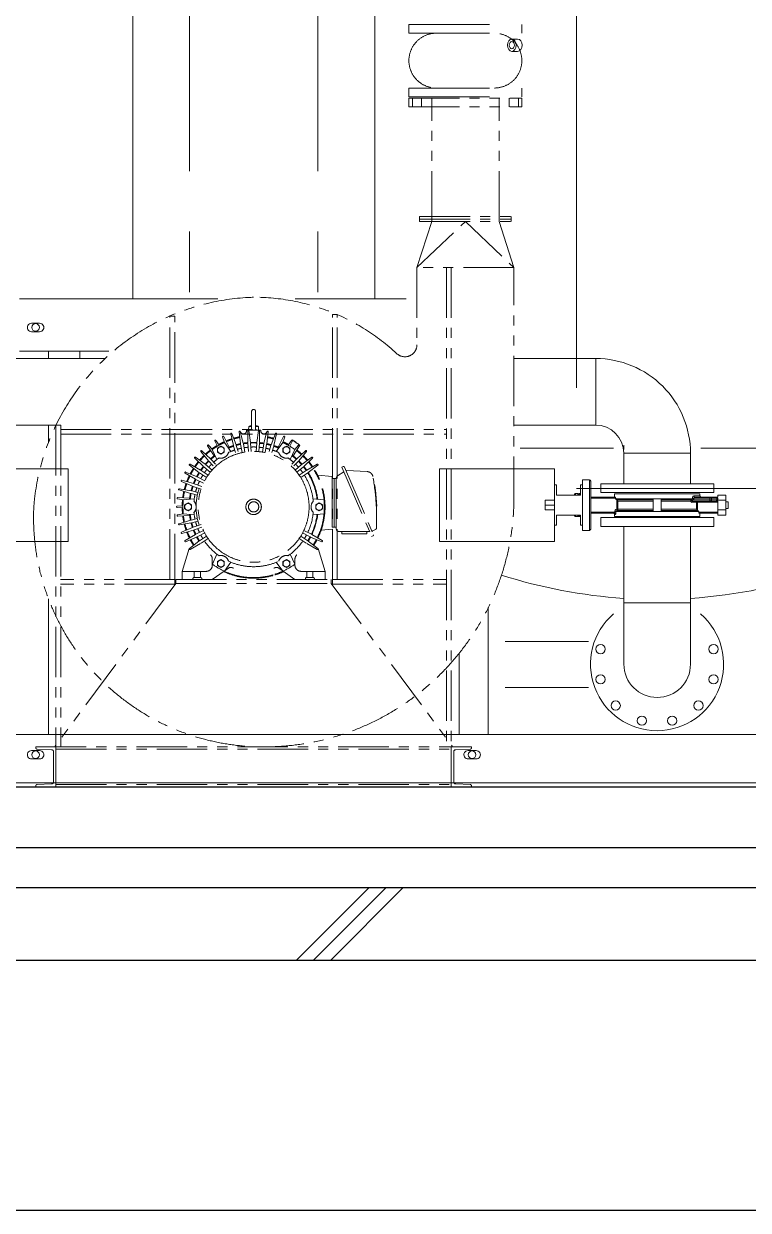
# Model space of a CAD drawing. Extents: x 0 to 160756, y 0 to 229247.
# Drawn here: x 56112 to 57908, y 109152 to 112096 of the extents above; entities that cross this region are included whole.
import ezdxf
from ezdxf.xclip import XClip

# ---------------------------------------------------------------- set-up
doc = ezdxf.new("R2010")
doc.units = 0
doc.header["$LTSCALE"] = 10
doc.header["$XCLIPFRAME"] = 2
for name, pattern in [('XCM7P30CDA$0$DASHEDX2', [1.5, 1, -0.5]), ('XCM7P30CDA$0$PHANTOM', [2.5, 1.25, -0.25, 0.25, -0.25, 0.25, -0.25]), ('XCM7P30CDA$0$PHANTOMX2', [5, 2.5, -0.5, 0.5, -0.5, 0.5, -0.5])]:
    doc.linetypes.add(name, pattern=pattern)
for name, color, linetype in [('XCM7P30CDA$0$50RCHATCH', 252, 'Continuous'), ('XCM7P30CDA$0$KABE1', 252, 'Continuous'), ('XCM7P30CDA$0$SUGATA3', 252, 'Continuous'), ('XCM7P30CDA$0$再生管路', 252, 'Continuous')]:
    doc.layers.add(name, color=color, linetype=linetype)
for name, color, linetype, lineweight in [('XCM7P30CDA$0$下方管路', 252, 'Continuous', 18), ('XCM7P30CDA$0$控制閥', 252, 'Continuous', 15), ('XCM7P30CDA$0$氣壓缸', 252, 'XCM7P30CDA$0$PHANTOMX2', 13), ('XCM7P30CDA$0$隔離網', 252, 'XCM7P30CDA$0$PHANTOMX2', 9), ('XCM7P30CDA$0$鼓風機', 252, 'Continuous', 13)]:
    doc.layers.add(name, color=color, linetype=linetype, lineweight=lineweight)

# ---------------------------------------------------------------- blocks, each defined once
blk = doc.blocks.new('XCM7P30CDA$0$A$C9a307472')
at = {"layer": 'XCM7P30CDA$0$50RCHATCH'}
for p, q in [((32502.1, 13920), (32682.1, 14100)), ((32544.5, 13920), (32724.5, 14100)), ((32586.9, 13920), (32766.9, 14100))]:
    blk.add_line(p, q, dxfattribs=at)
at = {"layer": 'XCM7P30CDA$0$KABE1', "linetype": 'Continuous'}
for p, q in [((48250, 14100), (29400, 14100)), ((34100, 13920), (30150, 13920))]:
    blk.add_line(p, q, dxfattribs=at)
at = {"layer": 'XCM7P30CDA$0$SUGATA3'}
for p, q in [((30010, 14200), (47615, 14200)), ((30150, 13300), (38450, 13300))]:
    blk.add_line(p, q, dxfattribs=at)
blk = doc.blocks.new('XCM7P30CDA$0$A$C834e8dec')
at = {"color": 7, "lineweight": 13}
for p, q in [((1480, 2277.8), (1480, 1210)), ((2080, 2277.8), (2080, 1210)), ((1691.2, 1211), (1199.3, 1211)), ((2157.6, 1211), (1882.6, 1211)), ((1249.3, 1150.5), (1229.3, 1150.5)), ((1249.3, 1129.5), (1229, 1129.5)), ((1420.9, 1081), (1199.3, 1081)), ((1271.4, 1081), (1271.4, 1063)), ((1349.3, 1081), (1349.3, 1063)), ((1271.4, 898), (1271.4, 855.2)), ((2440.6, 840.3), (2671.9, 840.3)), ((2888.2, 840.3), (3201.1, 840.3)), ((1271.4, 466.4), (1271.4, 130)), ((2361.5, 445.1), (2361.5, 130)), ((2289.4, 331.7), (2289.4, 130)), ((211.5, 130), (3349.3, 130)), ((1229.3, 90.5), (1249.3, 90.5)), ((2331.5, 90.5), (2311.5, 90.5)), ((1229.3, 69.5), (1249.5, 69.5)), ((2331.5, 69.5), (2311.3, 69.5)), ((209.3, 10), (3349.3, 10)), ((1780.4, 0), (209.3, 0)), ((1780.4, 0), (3349.3, 0))]:
    blk.add_line(p, q, dxfattribs=at)
at = {"color": 7, "lineweight": 13, "ltscale": 10}
for p, q in [((2434.4, 1855.6), (2420, 1855.6)), ((2420, 1825), (2434.4, 1825))]:
    blk.add_line(p, q, dxfattribs=at)
at = {"color": 7, "lineweight": 13}
for centre in [(1239.3, 1140), (1239.3, 80), (2321.5, 80)]:
    blk.add_circle(centre, 9.5, dxfattribs=at)
for centre, radius, start, end in [((1229.3, 1140), 10.5, 90, 271.13), ((1249.3, 1140), 10.5, 269.9921, 90), ((2780, 1725.3), 1260, 273.7542, 289.5263), ((2780, 1725.3), 1260, 252.1811, 266.2458), ((1229.3, 80), 10.5, 90, 270.0079), ((1249.3, 80), 10.5, 268.87, 90), ((2311.5, 80), 10.5, 90, 271.13), ((2331.5, 80), 10.5, 269.9921, 90)]:
    blk.add_arc(centre, radius, start, end, dxfattribs=at)
at = {"color": 7, "lineweight": 13, "ltscale": 10}
for major_axis, ratio in [((0, 15.3), 0.707912), ((0, 8.85), 0.708506)]:
    blk.add_ellipse((2420, 1840.3), major_axis=major_axis, ratio=ratio, dxfattribs=at)
blk.add_ellipse((2434.4, 1840.3), major_axis=(0, 15.3), ratio=0.707107, start_param=3.141593, end_param=6.283185, dxfattribs=at)
at = {"layer": 'XCM7P30CDA$0$下方管路', "color": 7, "lineweight": 13}
for p, q in [((1412, 1063), (1024.8, 1063)), ((2628, 1063), (2424.8, 1063)), ((2627.8, 1063), (2627.8, 898)), ((1290.1, 898), (1024.8, 898)), ((2628, 898), (2424.8, 898)), ((2697.6, 827.9), (2862.8, 827.9)), ((2697.6, 827.9), (2697.6, 752.2)), ((2697.8, 847.9), (2697.8, 837.5)), ((2862.8, 827.9), (2862.8, 752.2)), ((2640.4, 752.2), (2640.4, 730.2)), ((2920.4, 752.2), (2640.4, 752.2)), ((2920.4, 752.2), (2920.4, 730.2)), ((2920.4, 730.2), (2640.4, 730.2)), ((2640.4, 646.2), (2640.4, 668.2)), ((2920.4, 668.2), (2640.4, 668.2)), ((2920.4, 646.2), (2920.4, 668.2)), ((2920.4, 646.2), (2640.4, 646.2)), ((2697.9, 456.6), (2697.9, 646.2)), ((2862.9, 456.6), (2862.9, 646.2)), ((2697.9, 456.6), (2862.9, 456.6)), ((2697.9, 304.6), (2697.9, 456.6)), ((2862.9, 304.6), (2862.9, 456.6))]:
    blk.add_line(p, q, dxfattribs=at)
at = {"layer": 'XCM7P30CDA$0$下方管路', "color": 7, "linetype": 'Continuous', "lineweight": 13}
for p, q in [((2403.7, 361.2), (2609.8, 361.2)), ((2403.4, 247.2), (2609.8, 247.2))]:
    blk.add_line(p, q, dxfattribs=at)
at = {"layer": 'XCM7P30CDA$0$下方管路', "color": 7, "lineweight": 13}
for centre in [(2639.9, 342.1), (2920.1, 342.1), (2639.9, 267.1), (2920.1, 267.1), (2677.5, 202.1), (2882.5, 202.1), (2742.5, 164.5), (2817.5, 164.5)]:
    blk.add_circle(centre, 11.5, dxfattribs=at)
for centre, radius, start, end in [((2627.8, 828), 235, 359.9654, 90), ((2627.4, 827.9), 70.1, 0, 89.7201), ((2780, 304.6), 165, 130.8851, 49.1148), ((2780.4, 304.6), 82.5, 180, 0)]:
    blk.add_arc(centre, radius, start, end, dxfattribs=at)
at = {"layer": 'XCM7P30CDA$0$再生管路', "color": 7, "linetype": 'XCM7P30CDA$0$PHANTOMX2', "lineweight": 13, "ltscale": 30}
for p, q in [((1621, 2277.8), (1621, 1211)), ((1939, 2277.8), (1939, 1211))]:
    blk.add_line(p, q, dxfattribs=at)
at = {"layer": 'XCM7P30CDA$0$控制閥', "color": 7, "linetype": 'Continuous', "lineweight": 13}
for p, q in [((2525.4, 749.2), (2530.4, 749.2)), ((2525.4, 649.2), (2525.4, 749.2)), ((2530.4, 749.2), (2530.4, 724.2)), ((2590.4, 749.2), (2595.4, 749.2)), ((2590.4, 724.2), (2590.4, 749.2)), ((2595.4, 761.7), (2612.4, 761.7)), ((2595.4, 636.7), (2595.4, 761.7)), ((2612.4, 761.7), (2612.4, 636.7)), ((2615.4, 758.7), (2615.4, 639.7)), ((2525.4, 711.3), (2502.4, 711.3)), ((2502.4, 699.2), (2502.4, 711.3)), ((2530.4, 724.2), (2590.4, 724.2)), ((2575.4, 724.2), (2575.4, 725.7)), ((2577.3, 727.7), (2583.4, 727.7)), ((2577.4, 727.7), (2577.4, 724.2)), ((2583.4, 727.7), (2583.4, 724.2)), ((2585.4, 725.7), (2585.4, 724.2)), ((2587.3, 727.7), (2590.4, 727.7)), ((2587.4, 724.2), (2587.4, 727.7)), ((2615.4, 719.2), (2676.7, 719.2)), ((2677.4, 716.2), (2615.4, 716.2)), ((2674.4, 719.2), (2674.4, 727.2)), ((2674.4, 727.2), (2886.4, 727.2)), ((2677.4, 715.2), (2677.4, 716.2)), ((2677.4, 715.2), (2770.4, 715.2)), ((2770.4, 712.3), (2680, 712.3)), ((2680, 712.3), (2680.2, 712.2)), ((2680.2, 712.2), (2680.2, 689.1)), ((2683.1, 709.3), (2770.4, 709.3)), ((2683.1, 689.1), (2683.1, 709.3)), ((2770.4, 683.2), (2770.4, 715.2)), ((2790.4, 715.2), (2770.4, 715.2)), ((2790.4, 715.2), (2867.8, 715.2)), ((2790.4, 683.2), (2790.4, 715.2)), ((2865.2, 712.3), (2790.4, 712.3)), ((2790.4, 709.3), (2863.2, 709.3)), ((2867.8, 716.2), (2867.8, 715.2)), ((2871.1, 716.2), (2867.8, 716.2)), ((2871.1, 715.2), (2867.8, 715.2)), ((2911.9, 709.2), (2868.7, 709.2)), ((2870.2, 712.2), (2911.1, 712.2)), ((2886.3, 722.2), (2871.1, 722.2)), ((2911.1, 716.2), (2871.1, 716.2)), ((2871.1, 716.2), (2871.1, 715.2)), ((2873.7, 719.2), (2911.9, 719.2)), ((2880.6, 706.2), (2880.6, 709.2)), ((2886.4, 727.2), (2886.4, 722.2)), ((2911.1, 712.2), (2911.1, 716.2)), ((2914.9, 716.2), (2911.1, 716.2)), ((2914.9, 712.2), (2911.1, 712.2)), ((2911.9, 719.2), (2913.4, 719.2)), ((2913.4, 709.2), (2911.9, 709.2)), ((2913.4, 719.2), (2926.4, 719.2)), ((2926.4, 709.2), (2913.4, 709.2)), ((2914.9, 716.2), (2914.9, 712.2)), ((2927.9, 716.2), (2914.9, 716.2)), ((2914.9, 712.2), (2927.9, 712.2)), ((2926.4, 719.2), (2927.4, 719.2)), ((2927.4, 709.2), (2926.4, 709.2)), ((2927.4, 719.2), (2930.4, 719.2)), ((2930.4, 709.2), (2927.4, 709.2)), ((2927.9, 712.2), (2927.9, 716.2)), ((2930.4, 716.2), (2927.9, 716.2)), ((2927.9, 712.2), (2930.4, 712.2)), ((2930.2, 711.2), (2950.4, 711.2)), ((2930.4, 724.2), (2950.4, 724.2)), ((2930.4, 719.2), (2930.4, 724.2)), ((2930.4, 716.2), (2930.4, 712.2)), ((2930.4, 687.2), (2930.4, 709.2)), ((2950.4, 724.2), (2950.4, 711.2)), ((2950.4, 711.2), (2950.4, 687.2)), ((2950.4, 707.7), (2956.4, 707.7)), ((2956.4, 707.7), (2956.4, 690.7)), ((2502.4, 699.2), (2525.4, 699.2)), ((2502.4, 687.2), (2502.4, 699.2)), ((2525.4, 687.2), (2502.4, 687.2)), ((2615.4, 682.2), (2675.1, 682.2)), ((2673.6, 679.2), (2615.4, 679.2)), ((2675.1, 683.2), (2678, 683.2)), ((2675.1, 683.2), (2675.1, 682.2)), ((2675.1, 682.2), (2678, 682.2)), ((2678, 682.2), (2678, 683.2)), ((2770.4, 683.2), (2678, 683.2)), ((2680.2, 689.1), (2680.7, 686.2)), ((2680.2, 689.1), (2683.1, 689.1)), ((2680.7, 686.2), (2770.4, 686.2)), ((2770.4, 689.1), (2683.1, 689.1)), ((2790.4, 683.2), (2770.4, 683.2)), ((2877.7, 689.1), (2790.4, 689.1)), ((2790.4, 686.2), (2880.8, 686.2)), ((2883.4, 683.2), (2790.4, 683.2)), ((2866.1, 706.2), (2877.7, 706.2)), ((2877.7, 706.2), (2877.7, 689.1)), ((2880.6, 706.2), (2877.7, 706.2)), ((2930.4, 706.2), (2880.6, 706.2)), ((2880.6, 706.2), (2880.6, 686.2)), ((2880.8, 686.2), (2880.6, 686.2)), ((2883.4, 683.2), (2883.4, 682.2)), ((2883.4, 682.2), (2930.4, 682.2)), ((2930.4, 679.2), (2884.1, 679.2)), ((2886.4, 679.2), (2886.4, 671.2)), ((2950.4, 687.2), (2930.4, 687.2)), ((2930.4, 674.2), (2930.4, 687.2)), ((2956.4, 690.7), (2950.4, 690.7)), ((2950.4, 687.2), (2950.4, 674.2)), ((2530.4, 649.2), (2525.4, 649.2)), ((2530.4, 674.2), (2530.4, 649.2)), ((2590.4, 674.2), (2530.4, 674.2)), ((2575.4, 672.7), (2575.4, 674.2)), ((2583.4, 670.7), (2577.3, 670.7)), ((2577.4, 674.2), (2577.4, 670.7)), ((2583.4, 674.2), (2583.4, 670.7)), ((2585.4, 674.2), (2585.4, 672.7)), ((2590.4, 670.7), (2587.3, 670.7)), ((2587.4, 674.2), (2587.4, 670.7)), ((2590.4, 649.2), (2590.4, 674.2)), ((2595.4, 649.2), (2590.4, 649.2)), ((2674.4, 671.2), (2674.4, 676.2)), ((2886.4, 671.2), (2674.4, 671.2)), ((2674.5, 676.2), (2676.6, 676.2)), ((2950.4, 674.2), (2930.4, 674.2)), ((2612.4, 636.7), (2595.4, 636.7))]:
    blk.add_line(p, q, dxfattribs=at)
at = {"layer": 'XCM7P30CDA$0$控制閥', "color": 7, "linetype": 'Continuous', "lineweight": 13, "flags": 128}
for points in [[(2676.7, 719.2), (2676.9, 719.1), (2677.1, 718.5), (2677.3, 717.8), (2677.4, 716.8), (2677.4, 716.2)], [(2866.3, 710.8), (2868.4, 711.2), (2870.2, 712.2)], [(2867.8, 715.2), (2867.7, 714.5), (2867.3, 713.7)], [(2871.1, 722.2), (2869.9, 721.8), (2868.8, 720.5), (2868.1, 718.5), (2867.9, 717.4), (2867.8, 716.2)], [(2871.1, 715.2), (2870.9, 713.7), (2870.2, 712.2)], [(2913.4, 719.2), (2913.9, 719), (2914.4, 718.4), (2914.8, 717.4), (2914.9, 716.2)], [(2913.4, 709.2), (2913.9, 709.5), (2914.4, 710.1), (2914.8, 711.1), (2914.9, 712.2)], [(2926.4, 719.2), (2927, 719), (2927.5, 718.4), (2927.8, 717.4), (2927.9, 716.2)], [(2927.9, 712.2), (2927.8, 711.1), (2927.5, 710.1), (2927, 709.5), (2926.4, 709.2)], [(2676.6, 676.2), (2677.1, 676.7), (2677.5, 678), (2677.8, 679.9), (2678, 682.2)], [(2884.1, 679.2), (2883.9, 679.4), (2883.7, 679.9), (2883.5, 680.7), (2883.4, 681.6), (2883.4, 682.2)]]:
    blk.add_lwpolyline(points, dxfattribs=at)
at = {"layer": 'XCM7P30CDA$0$控制閥', "color": 7, "linetype": 'Continuous', "lineweight": 13}
for centre, radius, start, end in [((2612.4, 758.7), 3, 0, 89.9813), ((2577.4, 725.7), 2, 89.9821, 180), ((2583.4, 725.7), 2, 0, 89.9821), ((2587.4, 725.7), 2, 89.9821, 180), ((2680.4, 715.3), 3.03, 180.6596, 261.4071), ((2679.1, 708.2), 4.15, 15.3492, 74.433), ((2866.1, 709.5), 2.89, 106.8244, 183.7654), ((2867.2, 704.8), 6.09, 98.4154, 131.4422), ((2866.9, 709.9), 3.8, 189.5521, 258.0757), ((2864.7, 715.2), 2.99, 279.0146, 330.0301), ((2864.2, 710.4), 2.09, 9.6557, 62.2692), ((2868.9, 706.4), 2.8, 95.0606, 184.2936), ((2868.8, 712), 2.8, 206.576, 267.2847), ((2861.9, 699.6), 15.2, 56.571, 68.9746), ((2874, 722.1), 2.9, 177.6221, 263.5071), ((2874, 716.3), 2.95, 96.1126, 181.2946), ((2880.6, 706.3), 2.95, 91.0991, 181.0561), ((2889.4, 722.2), 3, 180.2364, 270), ((2914.6, 716.9), 3.55, 139.6093, 191.3691), ((2914.6, 711.5), 3.55, 168.6309, 220.3907), ((2927.4, 716.2), 3, 0, 90), ((2927.4, 712.2), 3, 270, 360), ((2671.4, 676.2), 3, 0.3949, 90), ((2672.2, 681.7), 2.86, 299.2949, 10.2195), ((2673.6, 676.3), 2.97, 359.4105, 89.3981), ((2681.1, 683.1), 6.06, 98.3505, 179.2134), ((2681.1, 683.1), 3.1, 96.1526, 177.7187), ((2680.2, 689.1), 2.95, 280.5602, 1.1522), ((2881.7, 690.3), 4.2, 195.745, 254.0373), ((2880.4, 683.2), 3.03, 0.6596, 81.4071), ((2577.4, 672.7), 2, 180, 269.9821), ((2583.4, 672.7), 2, 269.9821, 0), ((2587.4, 672.7), 2, 180, 269.9821), ((2612.4, 639.7), 3, 269.9813, 0)]:
    blk.add_arc(centre, radius, start, end, dxfattribs=at)
at = {"layer": 'XCM7P30CDA$0$氣壓缸', "color": 7, "lineweight": 13, "ltscale": 20}
for p, q in [((1320, 789.2), (1035, 789.2)), ((1320, 789.2), (1320, 609.2)), ((2240.4, 789.2), (2240.4, 609.2)), ((2240.4, 789.2), (2525.4, 789.2)), ((2525.4, 789.2), (2525.4, 609.2)), ((1320, 609.2), (1035, 609.2)), ((2240.4, 609.2), (2525.4, 609.2))]:
    blk.add_line(p, q, dxfattribs=at)
at = {"layer": 'XCM7P30CDA$0$隔離網', "color": 7, "lineweight": 13, "ltscale": 50}
for p, q in [((2580, 2240.3), (2580, 740.3)), ((2580, 740.3), (3560, 740.3))]:
    blk.add_line(p, q, dxfattribs=at)
at = {"layer": 'XCM7P30CDA$0$鼓風機', "color": 7, "linetype": 'XCM7P30CDA$0$DASHEDX2', "lineweight": 13, "ltscale": 20}
for p, q in [((2164.8, 1870), (2164.8, 1892)), ((2164.8, 1892), (2444.8, 1892)), ((2444.8, 1870), (2444.8, 1892)), ((2164.8, 1870), (2444.8, 1870)), ((2164.8, 1712), (2164.8, 1734)), ((2164.8, 1734), (2444.8, 1734)), ((2164.8, 1712), (2444.8, 1712)), ((2444.8, 1712), (2444.8, 1734))]:
    blk.add_line(p, q, dxfattribs=at)
at = {"layer": 'XCM7P30CDA$0$鼓風機', "color": 7, "linetype": 'XCM7P30CDA$0$PHANTOM', "lineweight": 13, "ltscale": 10}
for p, q in [((2164.8, 1709), (2444.8, 1709)), ((2164.8, 1709), (2164.8, 1687)), ((2173.3, 1709), (2173.3, 1687)), ((2196.3, 1709), (2196.3, 1687)), ((2221.3, 1687), (2221.3, 1709)), ((2388.3, 1687), (2388.3, 1709)), ((2413.3, 1709), (2413.3, 1687)), ((2436.3, 1709), (2436.3, 1687)), ((2444.8, 1709), (2444.8, 1687)), ((2164.8, 1687), (2444.8, 1687)), ((2221.3, 1403), (2221.3, 1687)), ((2388.3, 1403), (2388.3, 1687)), ((2191.3, 1415), (2418.3, 1415)), ((2191.3, 1403), (2191.3, 1415)), ((2418.3, 1403), (2418.3, 1415)), ((2221.3, 1403), (2184.8, 1289)), ((2184.8, 1289), (2304.8, 1403)), ((2191.3, 1409), (2418.3, 1409)), ((2191.3, 1403), (2418.3, 1403)), ((2304.8, 1403), (2424.8, 1289)), ((2388.3, 1403), (2424.8, 1289)), ((2424.8, 1289), (2184.8, 1289)), ((2257.8, 1289), (2257.8, 100)), ((2269.8, 1289), (2269.8, 100)), ((1572.4, 515), (1572.4, 1168.4)), ((1572.4, 1168.4), (1584.4, 1168.4)), ((1584.4, 503), (1584.4, 1168.4)), ((1975.3, 515), (1975.3, 1171.8)), ((1987.3, 1171.8), (1975.3, 1171.8)), ((1987.3, 515), (1987.3, 1171.8)), ((1774.8, 931.5), (1774.8, 887.7)), ((1784.8, 931.5), (1784.8, 887.7)), ((1289.8, 897.4), (1289.8, 100)), ((1289.8, 897.4), (1301.8, 897.4)), ((1301.8, 897.4), (1301.8, 100)), ((1301.8, 887), (2257.8, 887)), ((1762.4, 885.5), (1797.3, 885.5)), ((1762.4, 885.5), (1762.4, 883.9)), ((1765.1, 884), (1765.2, 854.3)), ((1767.3, 885.5), (1768.1, 894.5)), ((1774.8, 894.5), (1768.1, 894.5)), ((1768.1, 884.2), (1772.2, 854.8)), ((1791.5, 894.5), (1784.8, 894.5)), ((1791.6, 884.2), (1787.5, 854.8)), ((1792.3, 885.5), (1791.5, 894.5)), ((1794.5, 884), (1794.5, 854.3)), ((1797.3, 885.5), (1797.3, 883.9)), ((1301.8, 875), (2257.8, 875)), ((1683.7, 858.5), (1690.1, 845.5)), ((1686.3, 859.9), (1694.3, 848)), ((1702.8, 868.3), (1707.7, 854.7)), ((1705.6, 869.5), (1719.2, 843.1)), ((1707.8, 854.8), (1723.6, 832.4)), ((1723, 875.9), (1729.7, 846.9)), ((1725.8, 876.8), (1736.4, 849)), ((1743.8, 881.2), (1747.2, 851.6)), ((1746.7, 881.7), (1754.1, 852.9)), ((1812.9, 881.7), (1805.5, 852.9)), ((1815.8, 881.2), (1812.4, 851.6)), ((1833.8, 876.8), (1823.2, 849)), ((1836.7, 875.9), (1829.9, 846.9)), ((1851.9, 854.8), (1836.1, 832.4)), ((1854.1, 869.5), (1840.4, 843.1)), ((1856.8, 868.3), (1852, 854.7)), ((1873.3, 859.9), (1865.3, 848)), ((1875.9, 858.5), (1869.6, 845.5)), ((1885.3, 854.2), (1885.6, 854.9)), ((1648.9, 832.2), (1667.7, 809.2)), ((1651.1, 834.2), (1672.8, 814)), ((1665.8, 846.5), (1681.9, 821.5)), ((1668.2, 848.3), (1677.6, 837.3)), ((1677.4, 837.5), (1688.9, 812.4)), ((1690.1, 840.6), (1698.6, 845.5)), ((1690.1, 840.6), (1690.1, 830.8)), ((1690.1, 830.8), (1698.6, 825.9)), ((1698.6, 845.5), (1707.1, 840.6)), ((1698.6, 825.9), (1707.1, 830.8)), ((1707.1, 840.6), (1707.1, 830.8)), ((1734.8, 830.2), (1730.1, 845.5)), ((1741.5, 832.3), (1736.8, 847.6)), ((1751.3, 829.5), (1747.5, 850.2)), ((1758.2, 830.8), (1754.4, 851.4)), ((1766.7, 831.9), (1765.3, 852.8)), ((1773.7, 832.4), (1772.3, 853.3)), ((1785.9, 832.4), (1787.4, 853.3)), ((1792.9, 831.9), (1794.4, 852.8)), ((1801.4, 830.8), (1805.3, 851.4)), ((1808.3, 829.5), (1812.1, 850.2)), ((1818.1, 832.3), (1822.8, 847.6)), ((1824.8, 830.2), (1829.5, 845.5)), ((1861.1, 845.5), (1852.6, 840.6)), ((1852.6, 840.6), (1852.6, 830.8)), ((1861.1, 825.9), (1852.6, 830.8)), ((1869.6, 840.6), (1861.1, 845.5)), ((1869.6, 830.8), (1861.1, 825.9)), ((1869.6, 840.6), (1869.6, 830.8)), ((1882.2, 837.3), (1870.7, 812.4)), ((1893.8, 846.5), (1877.8, 821.5)), ((1891.4, 848.3), (1882.1, 837.3)), ((1908.6, 834.2), (1886.8, 814)), ((1910.7, 832.2), (1891.9, 809.2)), ((1620.6, 798), (1644.3, 780)), ((1622.3, 800.5), (1648.1, 785.9)), ((1633.8, 815.9), (1655.2, 795.3)), ((1635.7, 818.2), (1659.7, 800.7)), ((1676.9, 786.2), (1660.8, 799.7)), ((1679.8, 796.5), (1668.8, 808.1)), ((1684.9, 801.2), (1673.9, 812.9)), ((1874.8, 801.2), (1885.7, 812.9)), ((1879.9, 796.5), (1890.8, 808.1)), ((1882.7, 786.2), (1898.8, 799.7)), ((1923.9, 818.2), (1900, 800.7)), ((1925.9, 815.9), (1904.5, 795.3)), ((1937.4, 800.5), (1911.5, 785.9)), ((1939, 798), (1915.3, 780.1)), ((2002.2, 795), (1998.7, 793.5)), ((1609.7, 778.7), (1635.3, 763.6)), ((1611, 781.4), (1638.4, 769.9)), ((1658.5, 759.8), (1639.8, 769.2)), ((1663.1, 767.7), (1645.5, 779.2)), ((1666.9, 773.5), (1649.4, 785.1)), ((1672.4, 780.8), (1656.3, 794.3)), ((1887.2, 780.8), (1903.3, 794.3)), ((1892.7, 773.5), (1910.2, 785.1)), ((1896.6, 767.7), (1914.1, 779.2)), ((1974.8, 770), (1938.7, 773.2)), ((1974.8, 770), (1974.8, 640)), ((1984.8, 640.2), (1984.8, 765.7)), ((2003.8, 781.8), (1988.1, 771.8)), ((1998.7, 793.5), (2072.4, 621.6)), ((2005.1, 793.8), (2077, 626)), ((2061.3, 782.5), (2010.2, 784.8)), ((1594.9, 736.9), (1623.3, 728.2)), ((1595.6, 739.8), (1624.9, 735)), ((1601.1, 758.2), (1628.2, 746.2)), ((1602.1, 761), (1630.6, 752.8)), ((1649.4, 738.5), (1629.6, 745.7)), ((1651.8, 745.1), (1632, 752.3)), ((1655.4, 753.5), (1636.6, 762.9)), ((1984.8, 765), (1974.8, 765)), ((1979.8, 765), (1979.8, 645)), ((2079.8, 750.7), (2078.7, 750.6)), ((1591.3, 715), (1605, 712.5)), ((1591.6, 717.9), (1621.3, 716.6)), ((1605.4, 712.5), (1632.7, 715)), ((1640.3, 724.1), (1624.7, 727.8)), ((1641.9, 730.9), (1626.3, 734.6)), ((1954.2, 712.5), (1927, 715)), ((1590.2, 696.5), (1604.6, 697.5)), ((1590.2, 693.5), (1604.6, 692.5)), ((1591.3, 675), (1605.4, 677.6)), ((1605.4, 677.5), (1632.7, 675)), ((1608.8, 699.9), (1617.3, 704.8)), ((1608.8, 690.1), (1608.8, 699.9)), ((1608.8, 690.1), (1617.3, 685.2)), ((1617.3, 704.8), (1625.8, 699.9)), ((1617.3, 685.2), (1625.8, 690.1)), ((1625.8, 690.1), (1625.8, 699.9)), ((1954.2, 677.5), (1927, 675)), ((1942.3, 704.8), (1933.8, 699.9)), ((1933.8, 690.1), (1933.8, 699.9)), ((1942.3, 685.2), (1933.8, 690.1)), ((1950.8, 699.9), (1942.3, 704.8)), ((1950.8, 690.1), (1942.3, 685.2)), ((1950.8, 690.1), (1950.8, 699.9)), ((2085.1, 696.8), (2083.9, 696.8)), ((1591.6, 672), (1621.3, 673.4)), ((1594.9, 653.1), (1623.3, 661.8)), ((1595.6, 650.2), (1624.9, 655)), ((1640.3, 665.9), (1624.7, 662.2)), ((1641.9, 659.1), (1626.3, 655.4)), ((1649.4, 651.5), (1629.6, 644.3)), ((1601.1, 631.8), (1628.2, 643.8)), ((1602.1, 629), (1630.6, 637.2)), ((1609.7, 611.3), (1635.3, 626.4)), ((1611, 608.6), (1638.4, 620.1)), ((1651.8, 644.9), (1632, 637.7)), ((1655.4, 636.5), (1636.6, 627.1)), ((1658.5, 630.2), (1639.8, 620.8)), ((1663.1, 622.3), (1645.5, 610.8)), ((1896.6, 622.3), (1914.1, 610.8)), ((1901.1, 630.2), (1919.9, 620.8)), ((1904.3, 636.5), (1923, 627.1)), ((1948.6, 608.6), (1921.2, 620.1)), ((1950, 611.3), (1924.4, 626.4)), ((1947.2, 637), (1974.8, 640)), ((1984.8, 645), (1974.8, 645)), ((2067.1, 634), (1991, 634)), ((1998.8, 628.2), (1998.8, 634)), ((2060.8, 628.2), (1998.8, 628.2)), ((2060.8, 628.2), (2060.8, 634)), ((2075.9, 623.1), (2072.4, 621.6)), ((2082.3, 639.1), (2075, 635.8)), ((1620.1, 591.3), (1602.3, 535)), ((1620.6, 592), (1644.3, 610)), ((1622.3, 589.5), (1648.1, 604.1)), ((1666.9, 616.5), (1649.4, 604.9)), ((1892.7, 616.5), (1910.2, 604.9)), ((1937.4, 589.5), (1911.5, 604.1)), ((1939, 592), (1915.4, 610)), ((1939.5, 591.3), (1957.3, 535)), ((1677.3, 565.3), (1677.3, 550)), ((1677.5, 552.7), (1688.9, 577.6)), ((1690.1, 559.2), (1698.6, 564.1)), ((1698.6, 564.1), (1707.1, 559.2)), ((1861.1, 564.1), (1852.6, 559.2)), ((1869.6, 559.2), (1861.1, 564.1)), ((1882.2, 552.7), (1870.7, 577.6)), ((1882.3, 565.3), (1882.3, 550)), ((1602.3, 535), (1602.3, 515)), ((1602.3, 535), (1662.3, 535)), ((1632.8, 535), (1632.8, 520.1)), ((1647.8, 535), (1647.8, 520.1)), ((1677.3, 515), (1706.8, 535.7)), ((1690.1, 549.4), (1690.1, 559.2)), ((1690.1, 549.4), (1698.6, 544.5)), ((1698.6, 544.5), (1707.1, 549.4)), ((1707.1, 549.4), (1707.1, 559.2)), ((1707.8, 535.2), (1723.6, 557.6)), ((1709.3, 537.4), (1717.3, 543)), ((1851.9, 535.2), (1836.1, 557.6)), ((1850.3, 537.4), (1842.4, 543)), ((1852.6, 549.4), (1852.6, 559.2)), ((1861.1, 544.5), (1852.6, 549.4)), ((1882.3, 515), (1852.8, 535.7)), ((1869.6, 549.4), (1861.1, 544.5)), ((1869.6, 549.4), (1869.6, 559.2)), ((1957.3, 535), (1897.3, 535)), ((1911.8, 535), (1911.8, 520.1)), ((1926.8, 535), (1926.8, 520.1)), ((1957.3, 535), (1957.3, 515)), ((1587.3, 505), (1286.8, 100)), ((1584.4, 515), (1301.3, 515)), ((1584.4, 503), (1301.3, 503)), ((1587.3, 515), (1972.3, 515)), ((1587.3, 515), (1587.3, 505)), ((1587.3, 515), (1972.3, 515)), ((1587.3, 515), (1587.3, 505)), ((1587.3, 505), (1972.3, 505)), ((1587.3, 505), (1972.3, 505)), ((1602.3, 515), (1629.1, 515)), ((1629.1, 516.1), (1629.1, 515)), ((1633.1, 520.1), (1647.8, 520.1)), ((1651.5, 516.1), (1651.5, 515)), ((1651.5, 515), (1677.3, 515)), ((1908.1, 515), (1882.3, 515)), ((1908.1, 516.1), (1908.1, 515)), ((1926.6, 520.1), (1911.8, 520.1)), ((1930.5, 516.1), (1930.5, 515)), ((1957.3, 515), (1930.5, 515)), ((1972.3, 515), (1972.3, 505)), ((1972.3, 515), (1972.3, 505)), ((1972.3, 505), (2272.8, 100)), ((1975.3, 515), (2258.3, 515)), ((1975.3, 503), (1975.3, 515)), ((1975.3, 503), (1975.3, 515)), ((1975.3, 503), (2258.3, 503)), ((1239.8, 100), (2319.8, 100)), ((1239.8, 100), (1239.8, 97)), ((1278.8, 92.5), (1242.8, 94)), ((1289.8, 100), (1289.8, 0)), ((1289.8, 94), (2269.8, 94)), ((2269.8, 100), (2269.8, 0)), ((2280.8, 92.5), (2316.8, 94)), ((2319.8, 100), (2319.8, 97)), ((1283.8, 87.5), (1283.8, 12.5)), ((2275.8, 87.5), (2275.8, 12.5)), ((1239.8, 3), (1239.8, 0)), ((1239.8, 0), (2319.8, 0)), ((1278.8, 7.5), (1242.8, 6)), ((1289.8, 6), (2269.8, 6)), ((2280.8, 7.5), (2316.8, 6)), ((2319.8, 3), (2319.8, 0))]:
    blk.add_line(p, q, dxfattribs=at)
blk.add_lwpolyline([(2184.8, 1289), (2184.8, 1097.3, -0.655541), (2134.4, 1075.4, 0.189792), (1779.8, 1215, 0.382361), (1234.8, 695, 0.415566), (1779.8, 100, 0.415367), (2424.8, 695), (2424.8, 1289)], format="xyb", dxfattribs=at)
for centre, radius in [((1779.8, 695), 137.5), ((1698.6, 835.7), 8.5), ((1861.1, 835.7), 8.5), ((1779.8, 695), 19.2), ((1779.8, 695), 12.7), ((1617.3, 695), 8.5), ((1942.3, 695), 8.5), ((1698.6, 554.3), 8.5), ((1861.1, 554.3), 8.5)]:
    blk.add_circle(centre, radius, dxfattribs=at)
at = {"layer": 'XCM7P30CDA$0$鼓風機', "color": 7, "linetype": 'XCM7P30CDA$0$DASHEDX2', "lineweight": 13, "ltscale": 20}
for centre, start, end in [((2232.8, 1802), 90, 270), ((2376.8, 1802), 270, 90)]:
    blk.add_arc(centre, 68, start, end, dxfattribs=at)
at = {"layer": 'XCM7P30CDA$0$鼓風機', "color": 7, "linetype": 'XCM7P30CDA$0$PHANTOM', "lineweight": 13, "ltscale": 10}
for centre, radius, start, end in [((1779.8, 931.5), 5, 360, 180), ((1754.4, 883.9), 8, 192.6807, 360), ((1766.6, 884), 1.5, 4, 184), ((1779.8, 861.2), 35.3, 98.1437, 109.3803), ((1772.7, 887.7), 2.14, 270, 360), ((1779.8, 861.2), 35.3, 70.6197, 81.8562), ((1787, 887.7), 2.14, 180, 270), ((1793, 884), 1.5, 359.8671, 172.1316), ((1805.3, 883.9), 8, 180, 347.3193), ((1779.8, 695), 175.2, 114.269, 125.6933), ((1685.1, 859.1), 1.5, 30, 210), ((1779.8, 695), 177.1, 114.258, 119.2424), ((1779.8, 695), 175.5, 114.3002, 119.2001), ((1704.3, 868.8), 1.5, 23.5, 203.5), ((1779.8, 695), 177.1, 107.7582, 112.7423), ((1779.8, 695), 175.5, 107.8004, 112.7), ((1724.4, 876.2), 1.5, 17, 197), ((1779.8, 695), 177.1, 101.2582, 106.2425), ((1779.8, 695), 175.5, 101.3004, 106.2002), ((1745.3, 881.3), 1.5, 10.5, 190.5), ((1779.8, 695), 160, 95.1811, 99.3189), ((1779.8, 695), 160, 87.1811, 92.8189), ((1779.8, 695), 160, 80.6811, 84.8189), ((1814.4, 881.3), 1.5, 349.5, 169.5), ((1779.8, 695), 175.5, 73.7999, 78.6996), ((1779.8, 695), 177.1, 73.7576, 78.7418), ((1835.2, 876.2), 1.5, 343, 163), ((1779.8, 695), 175.2, 54.2691, 65.7309), ((1779.8, 695), 175.5, 60.8, 65.6996), ((1779.8, 695), 177.1, 60.7577, 65.7418), ((1855.4, 868.8), 1.5, 336.5, 156.5), ((1874.6, 859.1), 1.5, 330, 146.1317), ((1779.8, 695), 191, 53.5642, 59.9999), ((1779.8, 695), 191.7, 56.5072, 59.9999), ((1650.1, 833.1), 1.5, 43.2143, 223.2142), ((1779.8, 695), 177.1, 127.2578, 132.4565), ((1779.8, 695), 175.5, 127.3001, 132.4143), ((1667.1, 847.3), 1.5, 36.5, 216.4999), ((1779.8, 695), 177.1, 120.7579, 125.7423), ((1779.8, 695), 175.5, 120.8001, 125.7), ((1698.6, 835.7), 20, 257.0026, 342.9974), ((1779.8, 695), 160, 108.1811, 113.2078), ((1779.8, 695), 158.5, 108.2653, 113.0921), ((1779.8, 695), 148.5, 108.3505, 114.7301), ((1779.8, 695), 160, 101.6811, 105.8189), ((1779.8, 695), 158.5, 101.7653, 105.7347), ((1779.8, 695), 148.5, 101.8505, 105.6495), ((1779.8, 695), 158.5, 95.2653, 99.2347), ((1779.8, 695), 148.5, 95.3505, 99.1495), ((1779.8, 695), 158.5, 90, 92.7347), ((1779.8, 695), 148.5, 90, 92.6495), ((1779.8, 695), 158.5, 87.2653, 90), ((1779.8, 695), 148.5, 87.3505, 90), ((1779.8, 695), 148.5, 80.8505, 84.6495), ((1779.8, 695), 158.5, 80.7653, 84.7347), ((1779.8, 695), 148.5, 74.3505, 78.1495), ((1779.8, 695), 158.5, 74.2653, 78.2347), ((1779.8, 695), 160, 74.181, 78.3189), ((1779.8, 695), 148.5, 65.2699, 71.6495), ((1779.8, 695), 158.5, 66.9079, 71.7347), ((1779.8, 695), 160, 66.7922, 71.8189), ((1861.1, 835.7), 20, 197.0026, 282.9974), ((1779.8, 695), 175.5, 47.5857, 52.6999), ((1779.8, 695), 177.1, 47.5435, 52.7422), ((1892.5, 847.3), 1.5, 323.5, 143.5), ((1909.6, 833.1), 1.5, 316.7858, 136.7857), ((1621.5, 799.2), 1.5, 56.6428, 236.6428), ((1779.8, 695), 177.1, 140.6865, 145.8851), ((1634.8, 817), 1.5, 49.9286, 229.9285), ((1779.8, 695), 175.5, 140.7288, 145.8428), ((1779.8, 695), 177.1, 133.9722, 139.1709), ((1779.8, 695), 175.5, 134.0145, 139.1287), ((1779.8, 695), 160, 141.1011, 145.4589), ((1779.8, 695), 160, 134.3811, 138.739), ((1779.8, 695), 158.5, 134.4653, 138.6547), ((1779.8, 695), 148.5, 134.5505, 138.5695), ((1779.8, 695), 160, 126.7922, 132.0189), ((1779.8, 695), 158.5, 126.9079, 131.9347), ((1779.8, 695), 148.5, 125.2699, 131.8495), ((1779.8, 695), 148.5, 48.1505, 54.7301), ((1779.8, 695), 158.5, 48.0653, 53.0921), ((1779.8, 695), 160, 47.9811, 53.2078), ((1779.8, 695), 148.5, 41.4305, 45.4495), ((1779.8, 695), 158.5, 41.3453, 45.5347), ((1779.8, 695), 160, 41.261, 45.6189), ((1779.8, 695), 175.5, 40.8714, 45.9857), ((1779.8, 695), 177.1, 40.8292, 46.0279), ((1779.8, 695), 160, 34.5411, 38.8989), ((1779.8, 695), 175.5, 34.1572, 39.2712), ((1779.8, 695), 177.1, 34.1149, 39.3135), ((1924.8, 817), 1.5, 310.0715, 130.0714), ((1938.1, 799.2), 1.5, 307.2243, 119.4888), ((2003.1, 793), 2.2, 23.1881, 113.1879), ((1610.4, 780), 1.5, 63.3571, 243.3571), ((1779.8, 695), 177.1, 154.1151, 159.3137), ((1779.8, 695), 175.5, 154.1573, 159.2714), ((1779.8, 695), 177.1, 147.4008, 152.5994), ((1779.8, 695), 175.5, 147.443, 152.5571), ((1779.8, 695), 160, 147.8211, 152.179), ((1779.8, 695), 158.5, 147.9053, 152.0947), ((1779.8, 695), 148.5, 147.9905, 152.0095), ((1779.8, 695), 158.5, 141.1853, 145.3747), ((1779.8, 695), 148.5, 141.2705, 145.2895), ((1779.8, 695), 148.5, 34.7105, 38.7295), ((1779.8, 695), 158.5, 34.6253, 38.8147), ((1779.8, 695), 148.5, 5.2699, 32.0095), ((1779.8, 695), 158.5, 6.9078, 32.0947), ((1779.8, 695), 160, 6.7922, 32.141), ((1779.8, 695), 175.5, 334.1572, 32.557), ((1779.8, 695), 177.1, 334.1149, 32.5992), ((1992, 765.7), 7.2, 122.5464, 180), ((2010.3, 786.8), 2, 203.1877, 267.4185), ((2060.6, 767.3), 15.2, 9.995, 87.4186), ((1484.7, 665.8), 600, 357.7178, 9.9986), ((1595.3, 738.3), 1.5, 76.7857, 256.7857), ((1601.7, 759.6), 1.5, 70.0714, 250.0714), ((1779.8, 695), 177.1, 160.8293, 166.028), ((1779.8, 695), 175.5, 160.8716, 165.9857), ((1779.8, 695), 160, 161.2611, 165.6189), ((1779.8, 695), 158.5, 161.3453, 165.5347), ((1779.8, 695), 160, 154.5411, 158.8989), ((1779.8, 695), 158.5, 154.6253, 158.8147), ((1779.8, 695), 148.5, 161.4305, 165.4495), ((1779.8, 695), 142.5, 161.4874, 198.5126), ((1779.8, 695), 148.5, 154.7105, 158.7295), ((1484.7, 665.8), 601.2, 2.9597, 8.1224), ((1591.5, 716.5), 1.5, 83.5, 263.5), ((1779.8, 695), 177.1, 174.2579, 179.2423), ((1779.8, 695), 177.1, 167.5436, 172.7423), ((1779.8, 695), 175.5, 174.3002, 179.2), ((1779.8, 695), 175.2, 174.2691, 185.7309), ((1779.8, 695), 175.5, 167.5858, 172.7), ((1779.8, 695), 160, 167.9811, 173.2078), ((1779.8, 695), 158.5, 168.0653, 173.0922), ((1779.8, 695), 148.5, 168.1505, 174.7301), ((1617.3, 695), 20, 317.0026, 42.9974), ((1942.3, 695), 20, 137.0026, 222.9974), ((1779.8, 695), 175.2, 354.2691, 5.7309), ((1590.3, 695), 1.5, 90, 270), ((1779.8, 695), 177.1, 180.7579, 185.7423), ((1779.8, 695), 175.5, 180.8002, 185.7), ((1779.8, 695), 148.5, 185.2699, 191.8495), ((1779.8, 695), 148.5, 185.2494, 185.2699), ((1779.8, 695), 148.5, 334.7106, 354.7301), ((1779.8, 695), 148.5, 354.7301, 354.7506), ((1591.5, 673.5), 1.5, 96.5, 276.5), ((1595.3, 651.7), 1.5, 103.2143, 283.2143), ((1779.8, 695), 177.1, 187.2579, 192.4565), ((1779.8, 695), 175.5, 187.3002, 192.4143), ((1779.8, 695), 177.1, 193.9722, 199.1708), ((1779.8, 695), 175.5, 194.0144, 199.1286), ((1779.8, 695), 160, 186.7922, 192.0189), ((1779.8, 695), 158.5, 186.9079, 191.9347), ((1779.8, 695), 160, 194.3811, 198.7389), ((1779.8, 695), 158.5, 194.4653, 198.6547), ((1779.8, 695), 148.5, 194.5505, 198.5695), ((1779.8, 695), 158.5, 334.6253, 353.0922), ((1779.8, 695), 160, 334.5411, 353.2078), ((1601.7, 630.4), 1.5, 109.9286, 289.9286), ((1779.8, 695), 177.1, 200.6864, 205.8851), ((1779.8, 695), 175.5, 200.7287, 205.8429), ((1779.8, 695), 160, 201.1011, 205.4589), ((1779.8, 695), 158.5, 201.1853, 205.3747), ((1779.8, 695), 160, 207.8211, 212.1789), ((1779.8, 695), 158.5, 207.9053, 212.0947), ((1779.8, 695), 148.5, 201.2705, 205.2894), ((1779.8, 695), 148.5, 207.9905, 212.0095), ((1779.8, 695), 148.5, 327.9905, 332.0095), ((1779.8, 695), 158.5, 327.9053, 332.0947), ((1779.8, 695), 160, 327.8211, 332.1789), ((1991, 640.2), 6.2, 179.9999, 270), ((2075.8, 634), 2, 114.188, 203.188), ((2075, 625.1), 2.2, 293.1879, 23.188), ((2081, 642), 3.2, 294.1879, 357.7177), ((1610.4, 610), 1.5, 116.6429, 296.6429), ((1621.5, 590.8), 1.5, 123.3572, 303.3572), ((1779.8, 695), 177.1, 207.4008, 212.5994), ((1779.8, 695), 175.5, 207.443, 212.5571), ((1779.8, 695), 148.5, 214.7105, 234.7301), ((1779.8, 695), 148.5, 305.2699, 325.2895), ((1779.8, 695), 175.5, 327.4428, 332.5569), ((1779.8, 695), 177.1, 327.4005, 332.5992), ((1938.1, 590.8), 1.5, 236.6428, 56.6428), ((1949.2, 610), 1.5, 243.3571, 63.3571), ((1662.3, 565.3), 15, 360, 46.1369), ((1698.6, 554.3), 20, 17.0026, 102.9974), ((1779.8, 695), 148.5, 234.7301, 234.7505), ((1779.8, 695), 148.5, 245.2699, 294.7301), ((1861.1, 554.3), 20, 77.0026, 162.9974), ((1779.8, 695), 148.5, 305.2495, 305.2699), ((1897.3, 565.3), 15, 133.8632, 180), ((1662.3, 550), 15, 270, 360), ((1779.8, 695), 175.2, 234.2691, 245.731), ((1779.8, 695), 177.1, 245.0396, 286.6111), ((1779.8, 695), 175.5, 245.3421, 286.4784), ((1723, 534.8), 10, 70.4735, 124.9999), ((1779.8, 695), 160, 250.4736, 251.8189), ((1779.8, 695), 160, 288.1811, 289.5264), ((1779.8, 695), 175.5, 287.5217, 294.658), ((1779.8, 695), 177.1, 287.389, 294.9605), ((1836.6, 534.8), 10, 55, 109.5264), ((1779.8, 695), 175.2, 294.2691, 305.7309), ((1897.3, 550), 15, 180, 270), ((1633.1, 516.1), 3.96, 90, 180), ((1647.6, 516.1), 3.96, 360, 90), ((1912.1, 516.1), 3.96, 90, 180), ((1926.6, 516.1), 3.96, 360, 90), ((1242.8, 97), 3, 180, 270), ((1278.8, 87.5), 5, 0, 90), ((2280.8, 87.5), 5, 90, 180), ((2316.8, 97), 3, 270, 0), ((1242.8, 3), 3, 90, 180), ((1278.8, 12.5), 5, 270, 0), ((2280.8, 12.5), 5, 180, 270), ((2316.8, 3), 3, 0, 90)]:
    blk.add_arc(centre, radius, start, end, dxfattribs=at)
blk = doc.blocks.new('XCM7P30CDA')
blk.add_lwpolyline([(58485.6, 110202.5), (54832.5, 110202.5), (54832.5, 110052.5), (58485.6, 110052.5)], close=True)
at = {"color": 4}
ref = blk.add_blockref('XCM7P30CDA$0$A$C9a307472', (24285.2, 95852.5), dxfattribs=at)
XClip(ref).set_block_clipping_path([(28505.8252583833, 11204.571428573), (50624.999999999, 21456.3991779214)])
blk.add_blockref('XCM7P30CDA$0$A$C834e8dec', (54902, 110202.5))

msp = doc.modelspace()

# ---------------------------------------------------------------- block references
msp.add_blockref('XCM7P30CDA', (0, 0))

doc.saveas('drawing.dxf')
